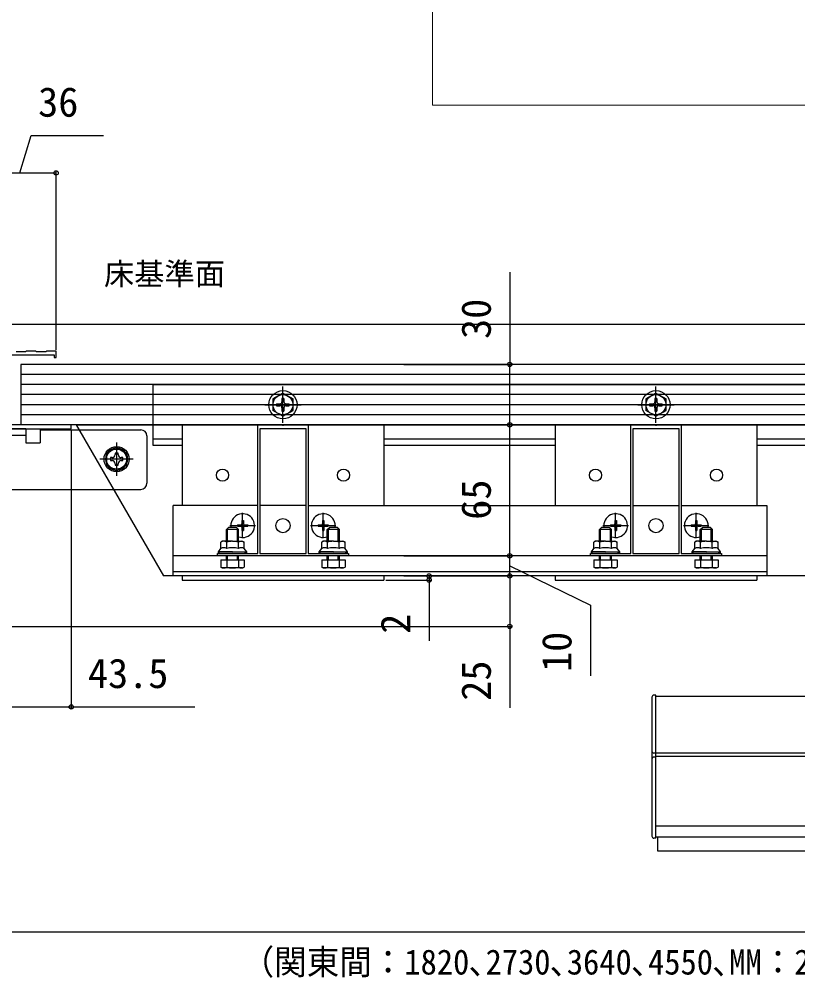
# Model space of a CAD drawing. Units: millimetres, scale not verified. Extents: x -875 to 875, y -1305 to 1298.
# Drawn here: x -548.6 to -162.4, y -134.6 to 341.1 of the extents above; entities that cross this region are included whole.
import ezdxf
from ezdxf.enums import TextEntityAlignment as Align

# ---------------------------------------------------------------- set-up
doc = ezdxf.new("R2010")
doc.units = ezdxf.units.MM
doc.header["$LTSCALE"] = 8
doc.layers.add('0-1_TABLE1', color=7, linetype='Continuous', lineweight=18)
for name, color, linetype in [('0-2_USER1', 3, 'Continuous'), ('0-3_YKK_11', 7, 'Continuous'), ('0-5_YKK_12', 2, 'Continuous'), ('0-6_YKK_13', 4, 'Continuous'), ('0-8_YKK_D', 6, 'Continuous')]:
    doc.layers.add(name, color=color, linetype=linetype)
doc.styles.add('ＭＳ ゴシック', font='')
doc.styles.get('ＭＳ ゴシック').set_extended_font_data('MS Gothic')

msp = doc.modelspace()

# ---------------------------------------------------------------- linework, layer by layer
at = {"layer": '0-1_TABLE1'}
msp.add_lwpolyline([(-343.633, 974.505), (477.823, 974.505), (477.823, 298.371), (-343.633, 298.371)], close=True, dxfattribs=at)
at = {"layer": '0-3_YKK_11'}
for points in [[(-557.9, 174.5), (-531.3, 174.5), (-531.3, 173.3), (-530.3, 173.3), (-530.3, 176.3), (-535.15, 176.3), (-535.45, 176), (-540.15, 176), (-540.45, 176.3), (-545.15, 176.3), (-545.45, 176), (-550.15, 176)], [(-565.3, 137.8), (-522.8, 137.8), (-522.8, 139.8), (-565.3, 139.8)]]:
    msp.add_lwpolyline(points, dxfattribs=at)
for points in [[(-385.3, 74.8), (-450.3, 74.8), (-450.3, 76), (-443.258, 76), (-443.075, 75.88), (-442.525, 75.88), (-442.342, 76), (-430.3, 76), (-430.3, 139.8), (-418.258, 139.8), (-418.075, 139.68), (-417.525, 139.68), (-417.342, 139.8), (-405.3, 139.8), (-405.3, 76), (-393.258, 76), (-393.075, 75.88), (-392.525, 75.88), (-392.342, 76), (-385.3, 76)], [(-200.3, 74.8), (-265.3, 74.8), (-265.3, 76), (-258.258, 76), (-258.075, 75.88), (-257.525, 75.88), (-257.342, 76), (-245.3, 76), (-245.3, 139.8), (-233.258, 139.8), (-233.075, 139.68), (-232.525, 139.68), (-232.342, 139.8), (-220.3, 139.8), (-220.3, 76), (-208.258, 76), (-208.075, 75.88), (-207.525, 75.88), (-207.342, 76), (-200.3, 76)], [(-429.3, 137.8), (-429.3, 76), (-406.3, 76), (-406.3, 137.8)], [(-244.3, 137.8), (-244.3, 76), (-221.3, 76), (-221.3, 137.8)]]:
    msp.add_lwpolyline(points, close=True, dxfattribs=at)
at = {"layer": '0-5_YKK_12'}
for p, q in [((-746.88, 189.8), (734.7, 189.8)), ((-482.3, 159.8), (576.7, 159.8)), ((-520.3, 139.8), (614.7, 139.8)), ((-520.3, 139.8), (-476.999, 64.8)), ((-500.3, 131.05), (-500.3, 114.55)), ((-482.3, 132.8), (-467.8, 132.8)), ((-367.8, 132.8), (-282.8, 132.8)), ((-367.8, 129.8), (-282.8, 129.8)), ((-182.8, 132.8), (-2.8, 132.8)), ((-182.8, 129.8), (-2.8, 129.8)), ((-492.05, 122.8), (-508.55, 122.8)), ((-430.3, 99.8), (-472.3, 99.8)), ((-406.3, 99.8), (-429.3, 99.8)), ((-405.3, 99.8), (-245.3, 99.8)), ((-244.3, 99.8), (-221.3, 99.8)), ((-220.3, 99.8), (-177.8, 99.8)), ((-177.8, 99.8), (-177.8, 64.8)), ((-177.8, 74.8), (-472.3, 74.8)), ((-177.8, 66.8), (-472.3, 66.8)), ((-152.8, 64.8), (-476.999, 64.8)), ((-232.8, -64.805), (-232.8, 5.195)), ((-232.8, 5.195), (-152.8, 5.195)), ((327.2, -23.081), (-232.8, -23.081)), ((327.2, -24.696), (-232.8, -24.696)), ((327.2, -59.405), (-232.8, -59.405)), ((327.2, -64.805), (-232.8, -64.805))]:
    msp.add_line(p, q, dxfattribs=at)
for points in [[(-482.3, 159.8), (-482.3, 129.8), (-467.8, 129.8)], [(-177.8, 64.8), (-472.3, 64.8), (-472.3, 99.8)]]:
    msp.add_lwpolyline(points, dxfattribs=at)
for centre in [(-417.8, 89.8), (-232.8, 89.8)]:
    msp.add_circle(centre, 3.5, dxfattribs=at)
at = {"layer": '0-6_YKK_13'}
for p, q in [((-547.8, 169.8), (-547.8, 139.8)), ((642.2, 169.8), (-547.8, 169.8)), ((642.2, 164.8), (-547.8, 164.8)), ((642.2, 159.8), (-547.8, 159.8)), ((-417.8, 140.8), (-417.8, 158.8)), ((-232.8, 140.8), (-232.8, 158.8)), ((642.2, 154.8), (-547.8, 154.8)), ((-417.8, 155.55), (-422.8, 152.663)), ((-422.8, 152.663), (-422.8, 146.937)), ((-418.3, 152.95), (-418.3, 151.3)), ((-417.3, 152.95), (-418.3, 152.95)), ((-417.8, 155.55), (-412.8, 152.663)), ((-417.3, 152.95), (-417.3, 151.3)), ((-412.8, 146.937), (-412.8, 152.663)), ((-232.8, 155.55), (-237.8, 152.663)), ((-237.8, 152.663), (-237.8, 146.937)), ((-233.3, 152.95), (-233.3, 151.3)), ((-232.3, 152.95), (-233.3, 152.95)), ((-232.8, 155.55), (-227.8, 152.663)), ((-232.3, 152.95), (-232.3, 151.3)), ((-227.8, 146.937), (-227.8, 152.663)), ((642.2, 149.8), (-547.8, 149.8)), ((-426.8, 149.8), (-408.8, 149.8)), ((-420.95, 150.3), (-419.3, 150.3)), ((-420.95, 150.3), (-420.95, 149.3)), ((-420.95, 149.3), (-419.3, 149.3)), ((-418.3, 148.3), (-418.3, 146.65)), ((-417.3, 148.3), (-417.3, 146.65)), ((-416.3, 150.3), (-414.65, 150.3)), ((-416.3, 149.3), (-414.65, 149.3)), ((-414.65, 149.3), (-414.65, 150.3)), ((-241.8, 149.8), (-223.8, 149.8)), ((-235.95, 150.3), (-234.3, 150.3)), ((-235.95, 150.3), (-235.95, 149.3)), ((-235.95, 149.3), (-234.3, 149.3)), ((-233.3, 148.3), (-233.3, 146.65)), ((-232.3, 148.3), (-232.3, 146.65)), ((-231.3, 150.3), (-229.65, 150.3)), ((-231.3, 149.3), (-229.65, 149.3)), ((-229.65, 149.3), (-229.65, 150.3)), ((642.2, 144.8), (-547.8, 144.8)), ((-417.8, 144.05), (-422.8, 146.937)), ((-418.3, 146.65), (-417.3, 146.65)), ((-417.8, 144.05), (-412.8, 146.937)), ((-232.8, 144.05), (-237.8, 146.937)), ((-233.3, 146.65), (-232.3, 146.65)), ((-232.8, 144.05), (-227.8, 146.937)), ((-467.8, 139.8), (-367.8, 139.8)), ((-467.8, 139.8), (-467.8, 99.8)), ((-367.8, 139.8), (-367.8, 99.8)), ((-282.8, 139.8), (-182.8, 139.8)), ((-282.8, 139.8), (-282.8, 99.8)), ((-182.8, 139.8), (-182.8, 99.8)), ((-545.3, 137.8), (-565.3, 137.8)), ((-565.3, 134.6), (-545.3, 134.6)), ((-545.3, 137.8), (-545.3, 130.8)), ((-538.3, 137.3), (-538.3, 130.8)), ((-485.3, 134.3), (-485.3, 110.8)), ((-545.3, 130.8), (-538.3, 130.8)), ((-502.58, 123.56), (-503.3, 123.56)), ((-498.02, 122.04), (-497.3, 122.04)), ((-437.8, 83.5), (-437.8, 96.1)), ((-397.8, 83.5), (-397.8, 96.1)), ((-252.8, 83.5), (-252.8, 96.1)), ((-212.8, 83.5), (-212.8, 96.1)), ((-438.15, 92.3), (-437.45, 92.3)), ((-438.15, 92.3), (-438.15, 90.65)), ((-437.45, 92.3), (-437.45, 90.65)), ((-398.15, 92.3), (-397.45, 92.3)), ((-398.15, 92.3), (-398.15, 90.65)), ((-397.45, 92.3), (-397.45, 90.65)), ((-253.15, 92.3), (-252.45, 92.3)), ((-253.15, 92.3), (-253.15, 90.65)), ((-252.45, 92.3), (-252.45, 90.65)), ((-213.15, 92.3), (-212.45, 92.3)), ((-213.15, 92.3), (-213.15, 90.65)), ((-212.45, 92.3), (-212.45, 90.65)), ((-439.8, 87.8), (-445.8, 87.8)), ((-445.26, 82), (-445.26, 88.34)), ((-444.1, 89.8), (-431.5, 89.8)), ((-440.34, 82), (-440.34, 88.34)), ((-440.3, 90.15), (-440.3, 89.45)), ((-440.3, 90.15), (-438.65, 90.15)), ((-440.3, 89.45), (-438.65, 89.45)), ((-438.15, 88.95), (-438.15, 87.3)), ((-438.15, 87.3), (-437.45, 87.3)), ((-437.45, 88.95), (-437.45, 87.3)), ((-436.95, 90.15), (-435.3, 90.15)), ((-436.95, 89.45), (-435.3, 89.45)), ((-435.3, 90.15), (-435.3, 89.45)), ((-404.1, 89.8), (-391.5, 89.8)), ((-400.3, 90.15), (-400.3, 89.45)), ((-400.3, 90.15), (-398.65, 90.15)), ((-400.3, 89.45), (-398.65, 89.45)), ((-398.15, 88.95), (-398.15, 87.3)), ((-398.15, 87.3), (-397.45, 87.3)), ((-397.45, 88.95), (-397.45, 87.3)), ((-396.95, 90.15), (-395.3, 90.15)), ((-396.95, 89.45), (-395.3, 89.45)), ((-389.8, 87.8), (-395.8, 87.8)), ((-395.3, 90.15), (-395.3, 89.45)), ((-395.26, 82), (-395.26, 88.34)), ((-390.34, 82), (-390.34, 88.34)), ((-254.8, 87.8), (-260.8, 87.8)), ((-260.26, 82), (-260.26, 88.34)), ((-259.1, 89.8), (-246.5, 89.8)), ((-255.34, 82), (-255.34, 88.34)), ((-255.3, 90.15), (-255.3, 89.45)), ((-255.3, 90.15), (-253.65, 90.15)), ((-255.3, 89.45), (-253.65, 89.45)), ((-253.15, 88.95), (-253.15, 87.3)), ((-253.15, 87.3), (-252.45, 87.3)), ((-252.45, 88.95), (-252.45, 87.3)), ((-251.95, 90.15), (-250.3, 90.15)), ((-251.95, 89.45), (-250.3, 89.45)), ((-250.3, 90.15), (-250.3, 89.45)), ((-219.1, 89.8), (-206.5, 89.8)), ((-215.3, 90.15), (-215.3, 89.45)), ((-215.3, 90.15), (-213.65, 90.15)), ((-215.3, 89.45), (-213.65, 89.45)), ((-213.15, 88.95), (-213.15, 87.3)), ((-213.15, 87.3), (-212.45, 87.3)), ((-212.45, 88.95), (-212.45, 87.3)), ((-211.95, 90.15), (-210.3, 90.15)), ((-211.95, 89.45), (-210.3, 89.45)), ((-204.8, 87.8), (-210.8, 87.8)), ((-210.3, 90.15), (-210.3, 89.45)), ((-210.26, 82), (-210.26, 88.34)), ((-205.34, 82), (-205.34, 88.34)), ((-447.8, 82), (-448.574, 81.553)), ((-448.574, 78.4), (-448.574, 81.553)), ((-442.8, 82), (-447.8, 82)), ((-445.687, 78.4), (-445.687, 81.553)), ((-442.8, 82), (-437.8, 82)), ((-439.913, 78.4), (-439.913, 81.553)), ((-437.8, 82), (-437.026, 81.553)), ((-437.026, 78.4), (-437.026, 81.553)), ((-397.8, 82), (-398.574, 81.553)), ((-398.574, 78.4), (-398.574, 81.553)), ((-392.8, 82), (-397.8, 82)), ((-395.687, 78.4), (-395.687, 81.553)), ((-392.8, 82), (-387.8, 82)), ((-389.913, 78.4), (-389.913, 81.553)), ((-387.8, 82), (-387.026, 81.553)), ((-387.026, 78.4), (-387.026, 81.553)), ((-262.8, 82), (-263.574, 81.553)), ((-263.574, 78.4), (-263.574, 81.553)), ((-257.8, 82), (-262.8, 82)), ((-260.687, 78.4), (-260.687, 81.553)), ((-257.8, 82), (-252.8, 82)), ((-254.913, 78.4), (-254.913, 81.553)), ((-252.8, 82), (-252.026, 81.553)), ((-252.026, 78.4), (-252.026, 81.553)), ((-212.8, 82), (-213.574, 81.553)), ((-213.574, 78.4), (-213.574, 81.553)), ((-207.8, 82), (-212.8, 82)), ((-210.687, 78.4), (-210.687, 81.553)), ((-207.8, 82), (-202.8, 82)), ((-204.913, 78.4), (-204.913, 81.553)), ((-202.8, 82), (-202.026, 81.553)), ((-202.026, 78.4), (-202.026, 81.553)), ((-449.8, 76), (-449.8, 76.8)), ((-435.8, 76), (-435.8, 76.8)), ((-399.8, 76), (-399.8, 76.8)), ((-385.8, 76), (-385.8, 76.8)), ((-264.8, 76), (-264.8, 76.8)), ((-250.8, 76), (-250.8, 76.8)), ((-214.8, 76), (-214.8, 76.8)), ((-200.8, 76), (-200.8, 76.8)), ((-442.8, 76), (-449.8, 76)), ((-448.574, 72.8), (-448.574, 69.247)), ((-445.8, 72.8), (-445.8, 74.8)), ((-445.687, 72.8), (-445.687, 69.247)), ((-445.26, 72.8), (-445.26, 74.8)), ((-442.8, 76), (-435.8, 76)), ((-440.34, 72.8), (-440.34, 74.8)), ((-439.913, 72.8), (-439.913, 69.247)), ((-439.8, 72.8), (-439.8, 74.8)), ((-392.8, 76), (-399.8, 76)), ((-398.574, 72.8), (-398.574, 69.247)), ((-395.8, 72.8), (-395.8, 74.8)), ((-395.687, 72.8), (-395.687, 69.247)), ((-395.26, 72.8), (-395.26, 74.8)), ((-392.8, 76), (-385.8, 76)), ((-390.34, 72.8), (-390.34, 74.8)), ((-389.913, 72.8), (-389.913, 69.247)), ((-389.8, 72.8), (-389.8, 74.8)), ((-257.8, 76), (-264.8, 76)), ((-263.574, 72.8), (-263.574, 69.247)), ((-260.8, 72.8), (-260.8, 74.8)), ((-260.687, 72.8), (-260.687, 69.247)), ((-260.26, 72.8), (-260.26, 74.8)), ((-257.8, 76), (-250.8, 76)), ((-255.34, 72.8), (-255.34, 74.8)), ((-254.913, 72.8), (-254.913, 69.247)), ((-254.8, 72.8), (-254.8, 74.8)), ((-207.8, 76), (-214.8, 76)), ((-213.574, 72.8), (-213.574, 69.247)), ((-210.8, 72.8), (-210.8, 74.8)), ((-210.687, 72.8), (-210.687, 69.247)), ((-210.26, 72.8), (-210.26, 74.8)), ((-207.8, 76), (-200.8, 76)), ((-205.34, 72.8), (-205.34, 74.8)), ((-204.913, 72.8), (-204.913, 69.247)), ((-204.8, 72.8), (-204.8, 74.8)), ((-447.8, 68.8), (-448.574, 69.247)), ((-437.8, 68.8), (-447.8, 68.8)), ((-437.8, 68.8), (-437.026, 69.247)), ((-397.8, 68.8), (-398.574, 69.247)), ((-387.8, 68.8), (-397.8, 68.8)), ((-387.8, 68.8), (-387.026, 69.247)), ((-262.8, 68.8), (-263.574, 69.247)), ((-252.8, 68.8), (-262.8, 68.8)), ((-252.8, 68.8), (-252.026, 69.247)), ((-212.8, 68.8), (-213.574, 69.247)), ((-202.8, 68.8), (-212.8, 68.8)), ((-202.8, 68.8), (-202.026, 69.247)), ((-367.8, 64.8), (-467.8, 64.8)), ((-467.8, 64.8), (-467.8, 62.8)), ((-467.8, 62.8), (-367.8, 62.8)), ((-367.8, 64.8), (-367.8, 62.8)), ((-182.8, 64.8), (-282.8, 64.8)), ((-282.8, 64.8), (-282.8, 62.8)), ((-282.8, 62.8), (-182.8, 62.8)), ((-182.8, 64.8), (-182.8, 62.8)), ((-232.8, 5.695), (-233.8, 5.695)), ((-232.8, -65.305), (-232.8, 5.695)), ((-234.8, 4.695), (-234.8, -64.305)), ((-232.8, -23.081), (-233.8, -23.081)), ((-232.8, -25.103), (-233.8, -25.103)), ((-232.8, -65.305), (-233.8, -65.305))]:
    msp.add_line(p, q, dxfattribs=at)
for points in [[(642.2, 169.8), (642.2, 139.8), (-547.8, 139.8)], [(-538.3, 137.3), (-518.857, 137.3), (-488.3, 137.3)], [(-499.54, 125.08), (-499.54, 125.8), (-501.06, 125.8), (-501.06, 125.08)], [(-503.3, 123.56), (-503.3, 122.04), (-502.58, 122.04)], [(-501.06, 120.52), (-501.06, 119.8), (-499.54, 119.8), (-499.54, 120.52)], [(-497.3, 122.04), (-497.3, 123.56), (-498.02, 123.56)], [(-562.3, 107.8), (-501.825, 107.8), (-488.3, 107.8)], [(-445.8, 82), (-445.8, 87.8), (-444.8, 88.8)], [(-439.8, 82), (-439.8, 87.8), (-440.8, 88.8), (-444.8, 88.8)], [(-395.8, 82), (-395.8, 87.8), (-394.8, 88.8)], [(-389.8, 82), (-389.8, 87.8), (-390.8, 88.8), (-394.8, 88.8)], [(-260.8, 82), (-260.8, 87.8), (-259.8, 88.8)], [(-254.8, 82), (-254.8, 87.8), (-255.8, 88.8), (-259.8, 88.8)], [(-210.8, 82), (-210.8, 87.8), (-209.8, 88.8)], [(-204.8, 82), (-204.8, 87.8), (-205.8, 88.8), (-209.8, 88.8)], [(-442.8, 76.8), (-449.8, 76.8), (-448.574, 78.4)], [(-442.8, 76.8), (-435.8, 76.8), (-437.026, 78.4)], [(-392.8, 76.8), (-399.8, 76.8), (-398.574, 78.4)], [(-392.8, 76.8), (-385.8, 76.8), (-387.026, 78.4)], [(-257.8, 76.8), (-264.8, 76.8), (-263.574, 78.4)], [(-257.8, 76.8), (-250.8, 76.8), (-252.026, 78.4)], [(-207.8, 76.8), (-214.8, 76.8), (-213.574, 78.4)], [(-207.8, 76.8), (-200.8, 76.8), (-202.026, 78.4)], [(-448.574, 72.8), (-437.026, 72.8), (-437.026, 69.247)], [(-398.574, 72.8), (-387.026, 72.8), (-387.026, 69.247)], [(-263.574, 72.8), (-252.026, 72.8), (-252.026, 69.247)], [(-213.574, 72.8), (-202.026, 72.8), (-202.026, 69.247)], [(326.2, -71.805), (-231.8, -71.805), (-231.8, -64.805)]]:
    msp.add_lwpolyline(points, dxfattribs=at)
msp.add_lwpolyline([(-500.3, 128.574), (-505.3, 125.687), (-505.3, 119.913), (-500.3, 117.026), (-495.3, 119.913), (-495.3, 125.687)], close=True, dxfattribs=at)
for centre, radius in [((-417.8, 149.8), 7), ((-417.8, 149.8), 5), ((-232.8, 149.8), 7), ((-232.8, 149.8), 5), ((-500.3, 122.8), 6.25), ((-500.3, 122.8), 5), ((-447.8, 114.8), 3), ((-387.8, 114.8), 3), ((-262.8, 114.8), 3), ((-202.8, 114.8), 3)]:
    msp.add_circle(centre, radius, dxfattribs=at)
for centre, radius, start, end in [((-419.3, 151.3), 1, 270, 0), ((-419.3, 148.3), 1, 0, 90), ((-416.3, 151.3), 1, 180, 270), ((-416.3, 148.3), 1, 90, 180), ((-234.3, 151.3), 1, 270, 0), ((-234.3, 148.3), 1, 0, 90), ((-231.3, 151.3), 1, 180, 270), ((-231.3, 148.3), 1, 90, 180), ((-488.3, 134.3), 3, 0, 90), ((-500.3, 122.8), 5.575, 153.74848, 206.25152), ((-500.3, 122.8), 5.575, 93.74848, 146.25152), ((-502.58, 125.08), 1.52, 270, 0), ((-500.3, 122.8), 5.575, 33.74848, 86.25152), ((-498.02, 125.08), 1.52, 180, 270), ((-500.3, 122.8), 5.575, 333.74848, 26.25152), ((-500.3, 122.8), 5.575, 213.74848, 266.25152), ((-502.58, 120.52), 1.52, 0, 90), ((-500.3, 122.8), 5.575, 273.74848, 326.25152), ((-498.02, 120.52), 1.52, 90, 180), ((-488.3, 110.8), 3, 270, 0), ((-437.8, 89.8), 5.9, 250.18507, 189.7569), ((-397.8, 89.8), 5.9, 350.2431, 289.81493), ((-252.8, 89.8), 5.9, 250.18507, 189.7569), ((-212.8, 89.8), 5.9, 350.2431, 289.81493), ((-438.65, 90.65), 0.5, 270, 0), ((-436.95, 90.65), 0.5, 180, 270), ((-398.65, 90.65), 0.5, 270, 0), ((-396.95, 90.65), 0.5, 180, 270), ((-253.65, 90.65), 0.5, 270, 0), ((-251.95, 90.65), 0.5, 180, 270), ((-213.65, 90.65), 0.5, 270, 0), ((-211.95, 90.65), 0.5, 180, 270), ((-438.65, 88.95), 0.5, 0, 90), ((-436.95, 88.95), 0.5, 90, 180), ((-398.65, 88.95), 0.5, 0, 90), ((-396.95, 88.95), 0.5, 90, 180), ((-253.65, 88.95), 0.5, 0, 90), ((-251.95, 88.95), 0.5, 90, 180), ((-213.65, 88.95), 0.5, 0, 90), ((-211.95, 88.95), 0.5, 90, 180), ((-447.13, 79.444), 2.556, 55.61575, 124.38425), ((-442.8, 72.447), 9.553, 90, 107.58795), ((-442.8, 72.447), 9.553, 72.41205, 90), ((-438.47, 79.444), 2.556, 55.61575, 124.38425), ((-397.13, 79.444), 2.556, 55.61575, 124.38425), ((-392.8, 72.447), 9.553, 90, 107.58795), ((-392.8, 72.447), 9.553, 72.41205, 90), ((-388.47, 79.444), 2.556, 55.61575, 124.38425), ((-262.13, 79.444), 2.556, 55.61575, 124.38425), ((-257.8, 72.447), 9.553, 90, 107.58795), ((-257.8, 72.447), 9.553, 72.41205, 90), ((-253.47, 79.444), 2.556, 55.61575, 124.38425), ((-212.13, 79.444), 2.556, 55.61575, 124.38425), ((-207.8, 72.447), 9.553, 90, 107.58795), ((-207.8, 72.447), 9.553, 72.41205, 90), ((-203.47, 79.444), 2.556, 55.61575, 124.38425), ((-447.13, 76.291), 2.556, 55.61575, 124.38425), ((-442.8, 69.293), 9.553, 90, 107.58795), ((-442.8, 69.293), 9.553, 72.41205, 90), ((-438.47, 76.291), 2.556, 55.61575, 124.38425), ((-397.13, 76.291), 2.556, 55.61575, 124.38425), ((-392.8, 69.293), 9.553, 90, 107.58795), ((-392.8, 69.293), 9.553, 72.41205, 90), ((-388.47, 76.291), 2.556, 55.61575, 124.38425), ((-262.13, 76.291), 2.556, 55.61575, 124.38425), ((-257.8, 69.293), 9.553, 90, 107.58795), ((-257.8, 69.293), 9.553, 72.41205, 90), ((-253.47, 76.291), 2.556, 55.61575, 124.38425), ((-212.13, 76.291), 2.556, 55.61575, 124.38425), ((-207.8, 69.293), 9.553, 90, 107.58795), ((-207.8, 69.293), 9.553, 72.41205, 90), ((-203.47, 76.291), 2.556, 55.61575, 124.38425), ((-447.13, 71.356), 2.556, 235.61575, 304.38425), ((-442.8, 78.353), 9.553, 252.41205, 287.58795), ((-438.47, 71.356), 2.556, 235.61575, 304.38425), ((-397.13, 71.356), 2.556, 235.61575, 304.38425), ((-392.8, 78.353), 9.553, 252.41205, 287.58795), ((-388.47, 71.356), 2.556, 235.61575, 304.38425), ((-262.13, 71.356), 2.556, 235.61575, 304.38425), ((-257.8, 78.353), 9.553, 252.41205, 287.58795), ((-253.47, 71.356), 2.556, 235.61575, 304.38425), ((-212.13, 71.356), 2.556, 235.61575, 304.38425), ((-207.8, 78.353), 9.553, 252.41205, 287.58795), ((-203.47, 71.356), 2.556, 235.61575, 304.38425), ((-233.8, 4.695), 1, 90, 180), ((-233.8, -22.081), 1, 180, 270), ((-233.8, -26.103), 1, 90, 180), ((-233.8, -64.305), 1, 180, 270)]:
    msp.add_arc(centre, radius, start, end, dxfattribs=at)
for centre, start_param, end_param in [((-448.3, 76.8), 3.1415927, 4.712389), ((-437.3, 76.8), 4.712389, 6.2831853), ((-398.3, 76.8), 3.1415927, 4.712389), ((-387.3, 76.8), 4.712389, 6.2831853), ((-263.3, 76.8), 3.1415927, 4.712389), ((-252.3, 76.8), 4.712389, 6.2831853), ((-213.3, 76.8), 3.1415927, 4.712389), ((-202.3, 76.8), 4.712389, 6.2831853)]:
    msp.add_ellipse(centre, major_axis=(1.5, 0), ratio=0.533333, start_param=start_param, end_param=end_param, dxfattribs=at)
at = {"layer": '0-8_YKK_D'}
for p, q in [((-566.3, 264.8), (-530.3, 264.8)), ((-530.3, 177), (-530.3, 265.8)), ((-305.3, 215.496), (-305.3, 169.8)), ((-357.8, 169.8), (-304.3, 169.8)), ((-305.3, 139.8), (-305.3, 169.8)), ((-357.8, 139.8), (-304.3, 139.8)), ((-357.8, 139.8), (-304.3, 139.8)), ((-305.3, 74.8), (-305.3, 139.8)), ((-522.8, 137.1), (-522.8, -1.2)), ((-305.3, 74.8), (-305.3, 79.1)), ((-357.8, 74.8), (-304.3, 74.8)), ((-357.8, 74.8), (-304.3, 74.8)), ((-305.3, 64.8), (-305.3, 74.8)), ((-305.3, 64.8), (-305.3, 74.8)), ((-366.8, 62.8), (-344.3, 62.8)), ((-357.8, 64.8), (-304.3, 64.8)), ((-357.8, 64.8), (-344.3, 64.8)), ((-345.3, 64.8), (-345.3, 62.8)), ((-345.3, 62.8), (-345.3, 32.609)), ((-305.3, 64.8), (-305.3, 60.5)), ((-633.6, 39.8), (-304.3, 39.8)), ((-585.3, -111.805), (679.7, -111.805))]:
    msp.add_line(p, q, dxfattribs=at)
for points in [[(-548.3, 264.8), (-542.75, 283.3), (-506.727, 283.3)], [(-305.3, 69.8), (-265.3, 50.261), (-265.3, 15.261)], [(-305.3, 64.8), (-305.3, 39.8), (-305.3, -0.636)], [(-566.3, -0.2), (-522.8, -0.2), (-461.455, -0.2)]]:
    msp.add_lwpolyline(points, dxfattribs=at)
for centre in [(-530.3, 264.8), (-305.3, 169.8), (-305.3, 139.8), (-305.3, 139.8), (-305.3, 74.8), (-305.3, 74.8), (-345.3, 64.8), (-345.3, 62.8), (-305.3, 64.8), (-305.3, 64.8), (-305.3, 39.8), (-522.8, -0.2)]:
    msp.add_circle(centre, 1.075, dxfattribs=at)

# ---------------------------------------------------------------- texts
at = {"layer": '0-2_USER1', "style": 'ＭＳ ゴシック'}
msp.add_text('床基準面', height=11, dxfattribs=at).set_placement((-506.56, 205.946), align=Align.BOTTOM_LEFT)
at = {"layer": '0-8_YKK_D', "style": 'ＭＳ ゴシック'}
for s, p in [('36', (-539.227, 288.3)), ('43.5', (-514.523, 4.8))]:
    msp.add_text(s, height=14.66, dxfattribs=at).set_placement(p, align=Align.BOTTOM_LEFT)
for s, p in [('30', (-310.3, 182.428)), ('65', (-310.3, 92.698)), ('2', (-350.3, 36.132)), ('10', (-270.3, 17.193)), ('25', (-310.3, 2.886))]:
    msp.add_text(s, height=14.66, rotation=90, dxfattribs=at).set_placement(p, align=Align.BOTTOM_LEFT)
at = {"layer": '0-8_YKK_D', "style": 'ＭＳ ゴシック', "width": 0.95}
msp.add_text('（関東間：1820､2730､3640､4550､MM：2000､3000､4000､5000､九州・四国間：1910､2865､3820､4775）', height=12.46, dxfattribs=at).set_placement((-438.309, -136.703), align=Align.BOTTOM_LEFT)

doc.saveas('drawing.dxf')
